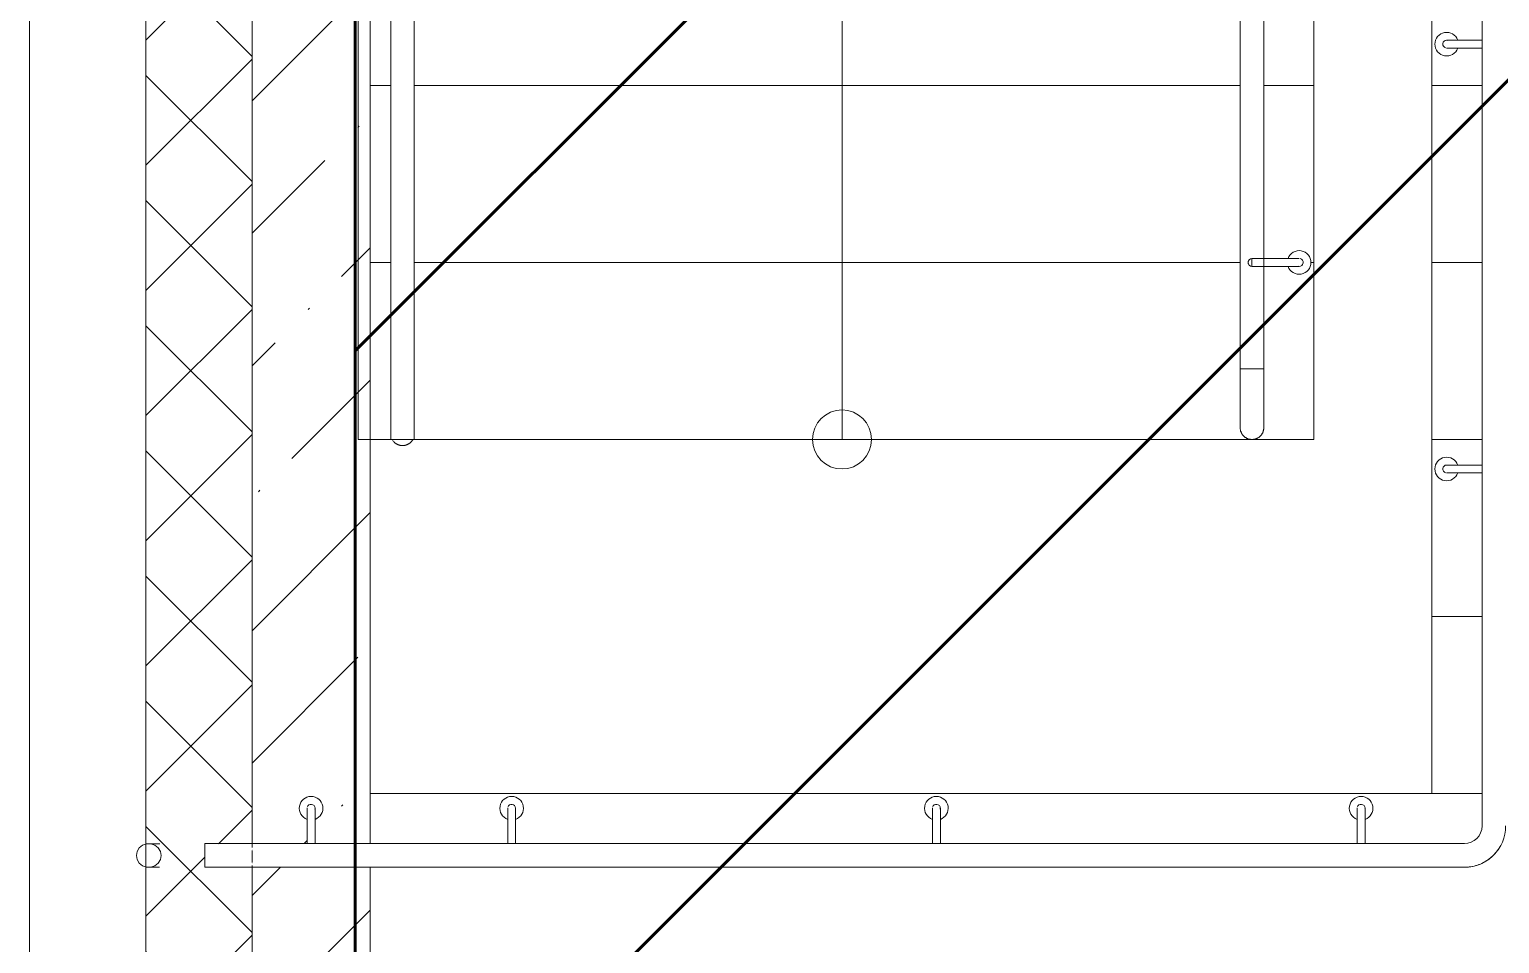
# Model space of a CAD drawing. Header units: millimetres. Extents: x -56773 to 323062, y -262288 to 76460.
# Drawn here: x 110650 to 113142, y -245663 to -244114 of the extents above; entities that cross this region are included whole.
import ezdxf

# ---------------------------------------------------------------- set-up
doc = ezdxf.new("R2010")
doc.units = ezdxf.units.MM
doc.linetypes.add('ADSK_Линия сетки', pattern=[25, 20, -2.5, 0, -2.5])
for name, color, linetype, lineweight in [('1.1) Шлифовка потолка', 5, 'Continuous', 60), ('Лестницы', 7, 'Continuous', 9), ('Ограждение', 7, 'Continuous', 9), ('Оси', 7, 'Continuous', 9), ('Панели витража', 7, 'Continuous', 9), ('Стены наружные', 7, 'Continuous', 18), ('Стены несущие', 7, 'Continuous', 30), ('Стены отделка', 7, 'Continuous', 30), ('Стены штриховка', 7, 'Continuous', 9), ('Стрелки вверх', 7, 'Continuous', 18)]:
    doc.layers.add(name, color=color, linetype=linetype, lineweight=lineweight)

# ---------------------------------------------------------------- blocks, each defined once
blk = doc.blocks.new('Ограждение - D40 доп поручень 700-422948-План выхода на кровлю_')
at = {"layer": 'Ограждение'}
for p, q in [((-26.7, 6.7), (-80, 6.7)), ((-80, -6.7), (-80, 6.7)), ((-80, -6.7), (-26.7, -6.7)), ((-26.7, -6.7), (-20, -6.7))]:
    blk.add_line(p, q, dxfattribs=at)
at = {"layer": 'Ограждение', "flags": 128}
for points in [[(-86.7, 0), (-86.7, 0.3), (-86.6, 0.5), (-86.6, 0.8), (-86.6, 1.1), (-86.5, 1.3), (-86.5, 1.6), (-86.4, 1.8), (-86.3, 2.1), (-86.2, 2.3), (-86.1, 2.6), (-86, 2.8), (-85.9, 3.1), (-85.8, 3.3)], [(0, 6.7), (0, 6.7), (-0.1, 6.7), (-0.2, 6.7), (-0.3, 6.7), (-0.5, 6.7), (-0.8, 6.7), (-1, 6.7), (-1.4, 6.7), (-1.7, 6.7), (-2.1, 6.7), (-2.5, 6.7), (-3, 6.7), (-3.5, 6.7), (-4.1, 6.7), (-4.7, 6.7), (-5.3, 6.7), (-5.9, 6.7), (-6.6, 6.7), (-7.3, 6.7), (-8.1, 6.7), (-8.9, 6.7), (-9.7, 6.7), (-10.5, 6.7), (-11.4, 6.7), (-12.3, 6.7), (-13.2, 6.7), (-14.1, 6.7), (-15, 6.7), (-16, 6.7), (-17, 6.7), (-18, 6.7), (-19, 6.7), (-20, 6.7), (-21.1, 6.7), (-22.1, 6.7), (-23.2, 6.7), (-24.2, 6.7), (-25.3, 6.7), (-26.4, 6.7), (-26.7, 6.7)], [(-85.9, -3.1), (-86, -2.9), (-86.1, -2.7), (-86.2, -2.4), (-86.3, -2.2), (-86.4, -1.9), (-86.5, -1.7), (-86.5, -1.4), (-86.6, -1.1), (-86.6, -0.9), (-86.6, -0.6), (-86.7, -0.3), (-86.7, -0.1), (-86.7, 0)], [(-26.7, -6.7), (-25.6, -6.7), (-24.5, -6.7), (-23.5, -6.7), (-22.4, -6.7), (-21.4, -6.7), (-20.3, -6.7), (-19.3, -6.7), (-18.3, -6.7), (-17.3, -6.7), (-16.3, -6.7), (-15.3, -6.7), (-14.4, -6.7), (-13.4, -6.7), (-12.5, -6.7), (-11.6, -6.7), (-10.7, -6.7), (-9.9, -6.7), (-9.1, -6.7), (-8.3, -6.7), (-7.5, -6.7), (-6.8, -6.7), (-6.1, -6.7), (-5.5, -6.7), (-4.8, -6.7), (-4.2, -6.7), (-3.7, -6.7), (-3.1, -6.7), (-2.7, -6.7), (-2.2, -6.7), (-1.8, -6.7), (-1.4, -6.7), (-1.1, -6.7), (-0.8, -6.7), (-0.6, -6.7), (-0.4, -6.7), (-0.2, -6.7), (-0.1, -6.7), (0, -6.7), (0, -6.7)]]:
    blk.add_lwpolyline(points, dxfattribs=at)
at = {"layer": 'Ограждение'}
for centre, radius, start, end in [((-80, 0), 6.67, 90, 180), ((0, 0), 20, 360, 160.3657), ((0, 0), 6.67, 90, 105), ((0, 0), 6.67, 285, 90), ((-80, 0), 6.67, 180, 270), ((0, 0), 20, 199.6343, 360)]:
    blk.add_arc(centre, radius, start, end, dxfattribs=at)
blk = doc.blocks.new('Ограждение - D40 доп поручень 700-V45-План выхода на кровлю_')
at = {"layer": 'Ограждение'}
for p, q in [((-26.7, 6.7), (-60, 6.7)), ((-60, -6.7), (-26.7, -6.7)), ((-26.7, -6.7), (-20, -6.7))]:
    blk.add_line(p, q, dxfattribs=at)
at = {"layer": 'Ограждение', "flags": 128}
for points in [[(0, 6.7), (0, 6.7), (-0.1, 6.7), (-0.2, 6.7), (-0.3, 6.7), (-0.5, 6.7), (-0.8, 6.7), (-1, 6.7), (-1.4, 6.7), (-1.7, 6.7), (-2.1, 6.7), (-2.5, 6.7), (-3, 6.7), (-3.5, 6.7), (-4.1, 6.7), (-4.7, 6.7), (-5.3, 6.7), (-5.9, 6.7), (-6.6, 6.7), (-7.3, 6.7), (-8.1, 6.7), (-8.9, 6.7), (-9.7, 6.7), (-10.5, 6.7), (-11.4, 6.7), (-12.3, 6.7), (-13.2, 6.7), (-14.1, 6.7), (-15, 6.7), (-16, 6.7), (-17, 6.7), (-18, 6.7), (-19, 6.7), (-20, 6.7), (-21.1, 6.7), (-22.1, 6.7), (-23.2, 6.7), (-24.2, 6.7), (-25.3, 6.7), (-26.4, 6.7), (-26.7, 6.7)], [(-26.7, -6.7), (-25.6, -6.7), (-24.5, -6.7), (-23.5, -6.7), (-22.4, -6.7), (-21.4, -6.7), (-20.3, -6.7), (-19.3, -6.7), (-18.3, -6.7), (-17.3, -6.7), (-16.3, -6.7), (-15.3, -6.7), (-14.4, -6.7), (-13.4, -6.7), (-12.5, -6.7), (-11.6, -6.7), (-10.7, -6.7), (-9.9, -6.7), (-9.1, -6.7), (-8.3, -6.7), (-7.5, -6.7), (-6.8, -6.7), (-6.1, -6.7), (-5.5, -6.7), (-4.8, -6.7), (-4.2, -6.7), (-3.7, -6.7), (-3.1, -6.7), (-2.7, -6.7), (-2.2, -6.7), (-1.8, -6.7), (-1.4, -6.7), (-1.1, -6.7), (-0.8, -6.7), (-0.6, -6.7), (-0.4, -6.7), (-0.2, -6.7), (-0.1, -6.7), (0, -6.7), (0, -6.7)]]:
    blk.add_lwpolyline(points, dxfattribs=at)
at = {"layer": 'Ограждение'}
for radius, start, end in [(20, 360, 160.3657), (6.67, 90, 105), (6.67, 285, 90), (20, 199.6343, 360)]:
    blk.add_arc((0, 0), radius, start, end, dxfattribs=at)
blk = doc.blocks.new('Ограждение - D40 доп поручень 700-V50-План выхода на кровлю_')
at = {"layer": 'Ограждение'}
for p, q in [((-26.7, 6.7), (-60, 6.7)), ((-60, -6.7), (-26.7, -6.7)), ((-26.7, -6.7), (-20, -6.7))]:
    blk.add_line(p, q, dxfattribs=at)
at = {"layer": 'Ограждение', "flags": 128}
for points in [[(0, 6.7), (0, 6.7), (-0.1, 6.7), (-0.2, 6.7), (-0.3, 6.7), (-0.5, 6.7), (-0.8, 6.7), (-1, 6.7), (-1.4, 6.7), (-1.7, 6.7), (-2.1, 6.7), (-2.5, 6.7), (-3, 6.7), (-3.5, 6.7), (-4.1, 6.7), (-4.7, 6.7), (-5.3, 6.7), (-5.9, 6.7), (-6.6, 6.7), (-7.3, 6.7), (-8.1, 6.7), (-8.9, 6.7), (-9.7, 6.7), (-10.5, 6.7), (-11.4, 6.7), (-12.3, 6.7), (-13.2, 6.7), (-14.1, 6.7), (-15, 6.7), (-16, 6.7), (-17, 6.7), (-18, 6.7), (-19, 6.7), (-20, 6.7), (-21.1, 6.7), (-22.1, 6.7), (-23.2, 6.7), (-24.2, 6.7), (-25.3, 6.7), (-26.4, 6.7), (-26.7, 6.7)], [(-26.7, -6.7), (-25.6, -6.7), (-24.5, -6.7), (-23.5, -6.7), (-22.4, -6.7), (-21.4, -6.7), (-20.3, -6.7), (-19.3, -6.7), (-18.3, -6.7), (-17.3, -6.7), (-16.3, -6.7), (-15.3, -6.7), (-14.4, -6.7), (-13.4, -6.7), (-12.5, -6.7), (-11.6, -6.7), (-10.7, -6.7), (-9.9, -6.7), (-9.1, -6.7), (-8.3, -6.7), (-7.5, -6.7), (-6.8, -6.7), (-6.1, -6.7), (-5.5, -6.7), (-4.8, -6.7), (-4.2, -6.7), (-3.7, -6.7), (-3.1, -6.7), (-2.7, -6.7), (-2.2, -6.7), (-1.8, -6.7), (-1.4, -6.7), (-1.1, -6.7), (-0.8, -6.7), (-0.6, -6.7), (-0.4, -6.7), (-0.2, -6.7), (-0.1, -6.7), (0, -6.7), (0, -6.7)]]:
    blk.add_lwpolyline(points, dxfattribs=at)
at = {"layer": 'Ограждение'}
for radius, start, end in [(20, 360, 160.3657), (6.67, 90, 105), (6.67, 285, 90), (20, 199.6343, 360)]:
    blk.add_arc((0, 0), radius, start, end, dxfattribs=at)
blk = doc.blocks.new('Ограждение - D40 доп поручень 700-V46-План выхода на кровлю_')
at = {"layer": 'Ограждение'}
for p, q in [((-26.7, 6.7), (-60, 6.7)), ((-60, -6.7), (-26.7, -6.7)), ((-26.7, -6.7), (-20, -6.7))]:
    blk.add_line(p, q, dxfattribs=at)
at = {"layer": 'Ограждение', "flags": 128}
for points in [[(0, 6.7), (0, 6.7), (-0.1, 6.7), (-0.2, 6.7), (-0.3, 6.7), (-0.5, 6.7), (-0.8, 6.7), (-1, 6.7), (-1.4, 6.7), (-1.7, 6.7), (-2.1, 6.7), (-2.5, 6.7), (-3, 6.7), (-3.5, 6.7), (-4.1, 6.7), (-4.7, 6.7), (-5.3, 6.7), (-5.9, 6.7), (-6.6, 6.7), (-7.3, 6.7), (-8.1, 6.7), (-8.9, 6.7), (-9.7, 6.7), (-10.5, 6.7), (-11.4, 6.7), (-12.3, 6.7), (-13.2, 6.7), (-14.1, 6.7), (-15, 6.7), (-16, 6.7), (-17, 6.7), (-18, 6.7), (-19, 6.7), (-20, 6.7), (-21.1, 6.7), (-22.1, 6.7), (-23.2, 6.7), (-24.2, 6.7), (-25.3, 6.7), (-26.4, 6.7), (-26.7, 6.7)], [(-26.7, -6.7), (-25.6, -6.7), (-24.5, -6.7), (-23.5, -6.7), (-22.4, -6.7), (-21.4, -6.7), (-20.3, -6.7), (-19.3, -6.7), (-18.3, -6.7), (-17.3, -6.7), (-16.3, -6.7), (-15.3, -6.7), (-14.4, -6.7), (-13.4, -6.7), (-12.5, -6.7), (-11.6, -6.7), (-10.7, -6.7), (-9.9, -6.7), (-9.1, -6.7), (-8.3, -6.7), (-7.5, -6.7), (-6.8, -6.7), (-6.1, -6.7), (-5.5, -6.7), (-4.8, -6.7), (-4.2, -6.7), (-3.7, -6.7), (-3.1, -6.7), (-2.7, -6.7), (-2.2, -6.7), (-1.8, -6.7), (-1.4, -6.7), (-1.1, -6.7), (-0.8, -6.7), (-0.6, -6.7), (-0.4, -6.7), (-0.2, -6.7), (-0.1, -6.7), (0, -6.7), (0, -6.7)]]:
    blk.add_lwpolyline(points, dxfattribs=at)
at = {"layer": 'Ограждение'}
for radius, start, end in [(20, 360, 160.3657), (6.67, 90, 105), (6.67, 285, 90), (20, 199.6343, 360)]:
    blk.add_arc((0, 0), radius, start, end, dxfattribs=at)
blk = doc.blocks.new('Ограждение - Ограждение-941544-План выхода на кровлю_')
at = {"extrusion": (0, 0, -1), "zscale": -1}
for name, p in [('Ограждение - D40 доп поручень 700-V50-План выхода на кровлю_', (-44025, 6175)), ('Ограждение - D40 доп поручень 700-V46-План выхода на кровлю_', (-44025, 5455))]:
    blk.add_blockref(name, p, dxfattribs=at)
for name, p, rotation in [('Ограждение - D40 доп поручень 700-422948-План выхода на кровлю_', (-43775, 5805), 180), ('Ограждение - D40 доп поручень 700-V45-План выхода на кровлю_', (-42100, 4880), 90.0000000000001), ('Ограждение - D40 доп поручень 700-V45-План выхода на кровлю_', (-42440, 4880), 90.0000000000001), ('Ограждение - D40 доп поручень 700-V45-План выхода на кровлю_', (-43160, 4880), 90.0000000000001), ('Ограждение - D40 доп поручень 700-V45-План выхода на кровлю_', (-43880, 4880), 90.0000000000001)]:
    blk.add_blockref(name, p, dxfattribs=dict(at, rotation=rotation))
blk = doc.blocks.new('Системная панель - 1_Алюминиевая панель RAL 1013-1359396-План выхода на кровлю_')
at = {"layer": 'Панели витража', "lineweight": 18}
blk.add_line((2775, 2.5), (-4382.5, 2.5), dxfattribs=at)
blk = doc.blocks.new('Ограждение - Ограждение-1378570-План выхода на кровлю_')
at = {"layer": 'Ограждение'}
for p, q in [((42180, 5505), (42180, 9405)), ((42220, 5505), (42180, 5505)), ((42225, 5505), (42200, 5505))]:
    blk.add_line(p, q, dxfattribs=at)
blk = doc.blocks.new('Тип верхнего поручня - Верхний поручень_Внутренний_-3274623-План выхода на кровлю_')
at = {"layer": 'Ограждение'}
for p, q in [((44085, 9490), (44085, 9484.1)), ((44125, 9484.1), (44125, 9494.4)), ((43675, 9403.4), (43675, 9393.7)), ((43715, 9393.7), (43715, 9403.4))]:
    blk.add_line(p, q, dxfattribs=at)
at = {"layer": 'Ограждение', "flags": 128}
for points in [[(43745, 9530), (43742.2, 9529.9), (43739.4, 9529.7), (43736.6, 9529.5), (43733.8, 9529.1), (43731.1, 9528.6), (43728.4, 9528), (43725.7, 9527.2), (43723, 9526.4), (43720.3, 9525.5), (43717.7, 9524.4), (43715.2, 9523.3), (43712.7, 9522.1), (43710.2, 9520.7), (43707.8, 9519.3), (43705.5, 9517.7), (43703.2, 9516.1), (43701, 9514.4), (43698.8, 9512.6), (43696.8, 9510.7), (43694.8, 9508.7), (43692.9, 9506.7), (43691, 9504.6), (43689.3, 9502.4), (43687.7, 9500.1), (43686.1, 9497.8), (43684.6, 9495.4), (43683.3, 9493), (43682, 9490.5), (43680.8, 9487.9), (43679.8, 9485.3), (43678.8, 9482.7), (43677.9, 9480), (43677.2, 9477.3), (43676.5, 9474.6), (43676, 9471.9), (43675.6, 9469.1), (43675.3, 9466.3), (43675.1, 9463.5), (43675, 9460.7)], [(44105, 9530), (44105.8, 9530), (44106.6, 9529.9), (44107.4, 9529.8), (44108.2, 9529.7), (44109, 9529.6), (44109.8, 9529.4), (44110.5, 9529.2), (44111.3, 9529), (44112, 9528.7), (44112.8, 9528.4), (44113.5, 9528.1), (44114.2, 9527.7), (44114.9, 9527.3), (44115.6, 9526.9), (44116.3, 9526.5), (44116.9, 9526), (44117.6, 9525.5), (44118.2, 9525), (44118.8, 9524.5), (44119.3, 9523.9), (44119.9, 9523.3), (44120.4, 9522.7), (44120.9, 9522.1), (44121.4, 9521.4), (44121.8, 9520.8), (44122.2, 9520.1), (44122.6, 9519.4), (44123, 9518.7), (44123.3, 9518), (44123.6, 9517.2), (44123.9, 9516.5), (44124.2, 9515.7), (44124.4, 9514.9), (44124.6, 9514.2), (44124.7, 9513.4), (44124.8, 9512.6), (44124.9, 9511.8), (44125, 9511), (44125, 9510.2), (44125, 9509.4), (44125, 9508.6), (44124.9, 9507.8), (44124.8, 9507), (44124.6, 9506.2), (44124.5, 9505.4), (44124.3, 9504.6), (44124.1, 9503.9), (44123.8, 9503.1), (44123.5, 9502.4), (44123.2, 9501.6), (44122.8, 9500.9), (44122.5, 9500.2)], [(44125, 9494.4), (44125, 9495.5), (44125, 9496.5), (44125, 9497.5), (44125, 9498.4), (44125, 9499.4), (44125, 9500.3), (44125, 9501.1), (44125, 9502), (44125, 9502.8), (44125, 9503.5), (44125, 9504.2), (44125, 9504.9), (44125, 9505.6), (44125, 9506.2), (44125, 9506.7), (44125, 9507.3), (44125, 9507.7), (44125, 9508.2), (44125, 9508.6), (44125, 9508.9), (44125, 9509.2), (44125, 9509.4), (44125, 9509.6), (44125, 9509.8), (44125, 9509.9), (44125, 9510), (44125, 9510)], [(44115.3, 9492.8), (44114.6, 9492.4), (44113.9, 9492.1), (44113.2, 9491.7), (44112.4, 9491.4), (44111.7, 9491.1), (44110.9, 9490.9), (44110.2, 9490.6), (44109.4, 9490.5), (44108.6, 9490.3), (44107.8, 9490.2), (44107, 9490.1), (44106.2, 9490), (44105.4, 9490)], [(43675, 9417.8), (43675, 9416.6), (43675, 9415.4), (43675, 9414.2), (43675, 9413), (43675, 9411.9), (43675, 9410.7), (43675, 9409.5), (43675, 9408.4), (43675, 9407.2), (43675, 9406.1), (43675, 9405), (43675, 9404), (43675, 9403.4)], [(43715, 9403.4), (43715, 9404.4), (43715, 9405.5), (43715, 9406.6), (43715, 9407.7), (43715, 9408.9), (43715, 9410), (43715, 9411.2), (43715, 9412.4), (43715, 9413.5), (43715, 9414.7), (43715, 9415.9), (43715, 9417.1), (43715, 9417.8)], [(43675, 5792.1), (43675, 5794.9), (43675, 5797.7), (43675, 5800.5), (43675, 5803.3), (43675, 5806), (43675, 5808.8), (43675, 5811.5), (43675, 5814.1), (43675, 5816.2)], [(43715, 5815.7), (43715, 5813), (43715, 5811.4)], [(43715, 5798.5), (43715, 5796.5), (43715, 5793.7), (43715, 5792.1)]]:
    blk.add_lwpolyline(points, dxfattribs=at)
at = {"layer": 'Ограждение'}
for start, end in [(81.5852, 90), (0, 90.0071), (40.7142, 79.9729), (23.3099, 36.6713), (351.7579, 21.3589), (6.6424, 10), (350, 353.356), (353.5916, 0)]:
    blk.add_arc((44105, 9510), 20, start, end, dxfattribs=at)
blk = doc.blocks.new('Тип верхнего поручня - D40 шаг 200-16091-План выхода на кровлю_')
at = {"layer": 'Ограждение', "flags": 128}
for points in [[(0, 20), (4, 20), (8, 20), (12, 20), (15.9, 20), (19.9, 20), (23.8, 20), (27.6, 20), (31.5, 20), (35.2, 20), (38.9, 20), (42.6, 20), (46.2, 20), (49.7, 20), (53.1, 20), (56.5, 20), (59.7, 20), (62.9, 20), (65.9, 20), (68.9, 20), (71.7, 20), (74.5, 20), (77.1, 20), (79.6, 20), (81.9, 20), (84.1, 20), (86.2, 20), (88.2, 20), (90, 20), (91.7, 20), (93.2, 20), (94.6, 20), (95.8, 20), (96.9, 20), (97.8, 20), (98.5, 20), (99.1, 20), (99.6, 20), (99.9, 20), (100, 20), (100, 20)], [(100, 20), (99.9, 20), (99.7, 20), (99.3, 20), (98.7, 20), (98, 20), (97.1, 20), (96.1, 20), (94.9, 20), (93.6, 20), (92.1, 20), (90.5, 20), (88.7, 20), (86.8, 20), (84.7, 20), (82.5, 20), (80.2, 20), (77.8, 20), (75.2, 20), (72.5, 20), (69.7, 20), (66.7, 20), (63.7, 20), (60.6, 20), (57.4, 20), (54, 20), (50.6, 20), (47.1, 20), (43.6, 20), (39.9, 20), (36.2, 20), (32.5, 20), (28.7, 20), (24.8, 20), (20.9, 20), (17, 20), (13, 20), (9.1, 20), (5.1, 20), (1.1, 20), (0, 20)], [(100, 20), (100.8, 20), (101.6, 19.9), (102.4, 19.9), (103.2, 19.7), (104, 19.6), (104.8, 19.4), (105.5, 19.2), (106.3, 19), (107, 18.7), (107.8, 18.4), (108.5, 18.1), (109.2, 17.7), (109.9, 17.4), (110.6, 16.9), (111.3, 16.5), (111.9, 16), (112.6, 15.6), (113.2, 15), (113.8, 14.5), (114.3, 13.9), (114.9, 13.3), (115.4, 12.7), (115.9, 12.1), (116.4, 11.5), (116.8, 10.8), (117.2, 10.1), (117.6, 9.4), (118, 8.7), (118.3, 8), (118.6, 7.2), (118.9, 6.5), (119.2, 5.7), (119.4, 5), (119.6, 4.2), (119.7, 3.4), (119.8, 2.6), (119.9, 1.8), (120, 1), (120, 0.2), (120, 0)], [(120, 0), (120, -0.8), (119.9, -1.6), (119.9, -2.4), (119.7, -3.2), (119.6, -4), (119.4, -4.8), (119.2, -5.5), (119, -6.3), (118.7, -7), (118.4, -7.8), (118.1, -8.5), (117.7, -9.2), (117.4, -9.9), (116.9, -10.6), (116.5, -11.3), (116, -11.9), (115.6, -12.6), (115, -13.2), (114.5, -13.8), (113.9, -14.3), (113.3, -14.9), (112.7, -15.4), (112.1, -15.9), (111.5, -16.4), (110.8, -16.8), (110.1, -17.2), (109.4, -17.6), (108.7, -18), (108, -18.3), (107.2, -18.6), (106.5, -18.9), (105.7, -19.2), (105, -19.4), (104.2, -19.6), (103.4, -19.7), (102.6, -19.8), (101.8, -19.9), (101, -20), (100.2, -20), (100, -20)], [(0, -20), (4, -20), (8, -20), (12, -20), (15.9, -20), (19.9, -20), (23.8, -20), (27.6, -20), (31.5, -20), (35.2, -20), (38.9, -20), (42.6, -20), (46.2, -20), (49.7, -20), (53.1, -20), (56.5, -20), (59.7, -20), (62.9, -20), (65.9, -20), (68.9, -20), (71.7, -20), (74.5, -20), (77.1, -20), (79.6, -20), (81.9, -20), (84.1, -20), (86.2, -20), (88.2, -20), (90, -20), (91.7, -20), (93.2, -20), (94.6, -20), (95.8, -20), (96.9, -20), (97.8, -20), (98.5, -20), (99.1, -20), (99.6, -20), (99.9, -20), (100, -20), (100, -20)], [(100, -20), (99.9, -20), (99.7, -20), (99.3, -20), (98.7, -20), (98, -20), (97.1, -20), (96.1, -20), (94.9, -20), (93.6, -20), (92.1, -20), (90.5, -20), (88.7, -20), (86.8, -20), (84.7, -20), (82.5, -20), (80.2, -20), (77.8, -20), (75.2, -20), (72.5, -20), (69.7, -20), (66.7, -20), (63.7, -20), (60.6, -20), (57.4, -20), (54, -20), (50.6, -20), (47.1, -20), (43.6, -20), (39.9, -20), (36.2, -20), (32.5, -20), (28.7, -20), (24.8, -20), (20.9, -20), (17, -20), (13, -20), (9.1, -20), (5.1, -20), (1.1, -20), (0, -20)]]:
    blk.add_lwpolyline(points, dxfattribs=at)
blk = doc.blocks.new('Тип верхнего поручня - D40 шаг 200-V55-План выхода на кровлю_')
at = {"layer": 'Ограждение'}
blk.add_line((75.4, 6.8), (74.2, 0), dxfattribs=at)
at = {"layer": 'Ограждение', "flags": 128}
for points in [[(74.2, 0), (75.5, -7), (79.3, -13), (84.9, -17.4), (91.7, -19.7), (98.8, -19.7), (105.6, -17.5), (111.2, -13.1), (114.9, -7), (116.2, 0)], [(116.2, 0), (114.9, 7), (111.2, 13.1), (105.6, 17.5), (98.8, 19.7), (91.7, 19.7), (84.9, 17.4), (79.3, 13), (75.5, 7)], [(77.1, 20), (79.6, 20), (81.9, 20), (84.1, 20), (86.2, 20), (88.2, 20), (90, 20), (91.7, 20), (93.2, 20), (94.6, 20), (95.4, 20)], [(95.4, -20), (94.1, -20), (92.7, -20), (91.1, -20), (89.4, -20), (87.5, -20), (85.5, -20), (83.4, -20), (81.1, -20), (78.7, -20), (76.2, -20)]]:
    blk.add_lwpolyline(points, dxfattribs=at)
blk = doc.blocks.new('Тип верхнего поручня - Верхний поручень_Внутренний_-V56-План выхода на кровлю_')
at = {"layer": 'Ограждение'}
for p, q in [((44085, 9484.1), (44085, 4916.2)), ((43675, 5816.2), (43675, 9393.7)), ((43715, 5816.2), (43715, 9393.7)), ((43675, 5792.1), (43675, 5816.2)), ((43715, 5792.1), (43715, 5816.2)), ((43675, 5625), (43675, 5792.1)), ((43715, 5625), (43715, 5792.1)), ((43675, 5625), (43715, 5625)), ((44085, 4916.2), (44085, 4892.1)), ((44085, 4892.1), (44085, 4850)), ((41920, 4780), (41920, 4820)), ((44055, 4820), (41920, 4820)), ((44055, 4780), (41920, 4780))]:
    blk.add_line(p, q, dxfattribs=at)
for radius in [30, 70]:
    blk.add_arc((44055, 4850), radius, 270, 360, dxfattribs=at)
blk = doc.blocks.new('Тип перил - Перила_Внутренний_-3274639-План выхода на кровлю_')
at = {"layer": 'Ограждение'}
blk.add_line((44085, 4916.2), (44085, 4906.6), dxfattribs=at)
at = {"layer": 'Ограждение', "flags": 128}
for points in [[(44085, 4906.6), (44085, 4905.5), (44085, 4904.4), (44085, 4903.3), (44085, 4902.2), (44085, 4901.1), (44085, 4899.9), (44085, 4898.8), (44085, 4897.6), (44085, 4896.4), (44085, 4895.2), (44085, 4894), (44085, 4892.8), (44085, 4892.1)], [(44055, 4780), (44057.8, 4780), (44060.6, 4780.2), (44063.4, 4780.5), (44066.2, 4780.9), (44068.9, 4781.4), (44071.6, 4782), (44074.3, 4782.7), (44077, 4783.5), (44079.7, 4784.5), (44082.3, 4785.5), (44084.8, 4786.6), (44087.3, 4787.9), (44089.8, 4789.2), (44092.2, 4790.7), (44094.5, 4792.2), (44096.8, 4793.8), (44099, 4795.5), (44101.2, 4797.3), (44103.2, 4799.2), (44105.2, 4801.2), (44107.1, 4803.2), (44109, 4805.4), (44110.7, 4807.6), (44112.3, 4809.8), (44113.9, 4812.1), (44115.4, 4814.5)]]:
    blk.add_lwpolyline(points, dxfattribs=at)
blk = doc.blocks.new('Тип перил - Перила_Внутренний_-V57-План выхода на кровлю_')
at = {"layer": 'Ограждение'}
for p, q in [((44055, 9530), (44105, 9530)), ((44105, 9530), (44105, 9490)), ((44055, 9490), (44105, 9490)), ((43675, 9393.7), (43675, 9417.8)), ((43715, 9393.7), (43715, 9417.8)), ((43675, 5792.1), (43675, 5816.2)), ((43715, 5811.6), (43715, 5816.2)), ((43715, 5792.1), (43715, 5798.6))]:
    blk.add_line(p, q, dxfattribs=at)
for start, end in [(140.2351, 178.769), (90, 129.7649)]:
    blk.add_arc((43745, 9460), 30, start, end, dxfattribs=at)
blk = doc.blocks.new('Тип перил - Перила_Внутренний_-3274763-План выхода на кровлю_')
at = {"layer": 'Ограждение'}
for p, q in [((42235, 9403.4), (42235, 5505)), ((42275, 5505), (42275, 9403.4))]:
    blk.add_line(p, q, dxfattribs=at)
at = {"layer": 'Ограждение', "flags": 128}
blk.add_lwpolyline([(42275, 5505), (42274.3, 5505), (42272.3, 5505), (42269.1, 5505), (42265, 5505), (42260.2, 5505), (42255, 5505), (42249.8, 5505), (42245, 5505), (42240.9, 5505), (42237.7, 5505), (42235.7, 5505), (42235, 5505)], dxfattribs=at)
blk = doc.blocks.new('Тип перил - D40-V58-План выхода на кровлю_')
at = {"layer": 'Ограждение', "flags": 128}
for points in [[(42237.8, 5504.4), (42238.5, 5503.3), (42239.2, 5502.3), (42240, 5501.4), (42240.7, 5500.6), (42241.4, 5499.9), (42242.1, 5499.3), (42242.8, 5498.8), (42243.5, 5498.3), (42244.1, 5497.8), (42244.8, 5497.4), (42245.4, 5497.1), (42246, 5496.8), (42246.5, 5496.5), (42247.1, 5496.2), (42247.6, 5496), (42248.1, 5495.8), (42248.6, 5495.7), (42249.1, 5495.5), (42249.6, 5495.4), (42250, 5495.2), (42250.5, 5495.1), (42250.9, 5495), (42251.3, 5494.9), (42251.7, 5494.9), (42252.1, 5494.8), (42252.5, 5494.8), (42252.9, 5494.7), (42253.3, 5494.7), (42253.7, 5494.6), (42254.1, 5494.6), (42254.5, 5494.6), (42254.9, 5494.6), (42255, 5494.6)], [(42272.2, 5504.4), (42271.5, 5503.3), (42270.8, 5502.3), (42270, 5501.4), (42269.3, 5500.6), (42268.6, 5499.9), (42267.9, 5499.3), (42267.2, 5498.8), (42266.5, 5498.3), (42265.9, 5497.8), (42265.2, 5497.4), (42264.6, 5497.1), (42264, 5496.8), (42263.5, 5496.5), (42262.9, 5496.2), (42262.4, 5496), (42261.9, 5495.8), (42261.4, 5495.7), (42260.9, 5495.5), (42260.4, 5495.4), (42260, 5495.2), (42259.5, 5495.1), (42259.1, 5495), (42258.7, 5494.9), (42258.3, 5494.9), (42257.9, 5494.8), (42257.5, 5494.8), (42257.1, 5494.7), (42256.7, 5494.7), (42256.3, 5494.6), (42255.9, 5494.6), (42255.5, 5494.6), (42255.1, 5494.6), (42255, 5494.6)]]:
    blk.add_lwpolyline(points, dxfattribs=at)

msp = doc.modelspace()

# ---------------------------------------------------------------- hatches: boundary and pattern name
at = {"layer": '1.1) Шлифовка потолка', "transparency": 33554687}
h = msp.add_hatch(dxfattribs=at)
h.set_pattern_fill('ANSI31', color=256, scale=333)
h.paths.add_polyline_path([(111202.2448, -239283.7359), (114627.2448, -239283.7359), (114627.2448, -247508.7359), (111202.2448, -247508.7359)])
at = {"layer": 'Стены наружные', "lineweight": 9}
h = msp.add_hatch(dxfattribs=at)
h.set_pattern_fill('FP_2', color=256, style=0, pattern_type=2)
h.set_pattern_definition([(45, (69027.24, -250313.7), (84.18955, 308.69595), [396.875, -79.375, 3.353, -76.022])])
h.paths.add_polyline_path([(111027.2448, -247708.7359), (111227.2448, -247708.7359), (111227.2448, -245533.7359), (111027.2448, -245533.7359), (111027.2448, -246184.1497), (111036.6405, -246185.7994), (111042.4898, -246189.1916), (111047.1812, -246194.0018), (111050.235, -246199.4699), (111051.6343, -246204.0986), (111052.2448, -246208.7359), (111050.2248, -246218.0266), (111046.3215, -246224.5903), (111041.7827, -246228.8228), (111036.6781, -246231.6568), (111032.0862, -246232.9943), (111027.2448, -246233.7359), (111027.2448, -246884.1497), (111036.6405, -246885.7994), (111042.4898, -246889.1916), (111047.1812, -246894.0018), (111050.235, -246899.4699), (111051.6343, -246904.0986), (111052.2448, -246908.7359), (111050.2248, -246918.0266), (111046.3215, -246924.5903), (111041.7827, -246928.8228), (111036.6781, -246931.6568), (111032.0862, -246932.9943), (111027.2448, -246933.7359), (111027.2448, -247703.7969)])
h.paths.add_polyline_path([(111207.8609, -245493.7359), (111227.2448, -245493.7359), (111227.2448, -239108.7359), (111027.2448, -239108.7359), (111027.2448, -245493.7359), (111120.5781, -245492.712), (111120.5781, -245452.4371), (111117.2448, -245451.0564), (111113.1027, -245447.878), (111109.9243, -245443.7359), (111107.9263, -245438.9123), (111107.2448, -245433.7359), (111107.9263, -245428.5595), (111109.9243, -245423.7359), (111115.2362, -245417.9566), (111117.2448, -245416.4154), (111122.0684, -245414.4174), (111127.2448, -245413.7359), (111132.4212, -245414.4174), (111139.2534, -245417.9566), (111141.387, -245419.5938), (111144.5653, -245423.7359), (111146.5633, -245428.5595), (111147.2448, -245433.7359), (111146.5633, -245438.9123), (111144.5653, -245443.7359), (111141.387, -245447.878), (111133.9115, -245453.7359), (111133.9115, -245493.7359), (111177.7507, -245493.7359)])
h = msp.add_hatch(dxfattribs=at)
h.set_pattern_fill('FP_4', color=256, style=0, pattern_type=2)
h.set_pattern_definition([(45, (69027.24, -250313.7), (-106.066, 106.066), []), (135, (69027.24, -250313.7), (-106.066, -106.066), [])])
h.paths.add_polyline_path([(110847.2448, -247888.7359), (111027.2448, -247888.7359), (111027.2448, -246933.7359), (110847.2448, -246933.7635), (110847.2448, -247710.6355)])
h.paths.add_polyline_path([(110870.057, -246883.7359), (110880.2448, -246883.7359), (110880.2448, -246233.7359), (110847.2448, -246233.7359), (110847.2448, -246883.7359)])
h.paths.add_polyline_path([(110910.2448, -246883.7359), (110972.2448, -246883.7359), (110972.2448, -246233.7359), (110910.2448, -246233.7359), (110910.2448, -246883.7047)])
h.paths.add_polyline_path([(111002.2448, -246883.7359), (111027.2448, -246883.7359), (111027.2448, -246233.7359), (111002.2448, -246233.7359), (111002.2448, -246853.5026)])
h.paths.add_polyline_path([(110870.6757, -246183.7359), (111027.2448, -246183.7359), (111027.2448, -245533.7359), (110947.2448, -245533.7359), (110947.2448, -245493.7359), (111027.2448, -245493.7359), (111027.2448, -240658.7359), (110847.2448, -240658.7359), (110847.2448, -246183.7359), (110870.057, -246183.7359)])

# ---------------------------------------------------------------- linework, layer by layer
at = {"layer": '1.1) Шлифовка потолка'}
msp.add_lwpolyline([(111202.2448, -239283.7359), (114627.2448, -239283.7359), (114627.2448, -247508.7359), (111202.2448, -247508.7359)], close=True, dxfattribs=at)
at = {"layer": 'Лестницы'}
for p, q in [((112827.2448, -244208.7359), (112827.2448, -243908.7359)), ((113027.2448, -243908.7359), (113027.2448, -244208.7359)), ((111227.2448, -244208.7359), (111262.2448, -244208.7359)), ((111227.2448, -244208.7359), (111262.2448, -244208.7359)), ((111302.2448, -244208.7359), (112702.2448, -244208.7359)), ((111302.2448, -244208.7359), (112702.2448, -244208.7359)), ((112742.4852, -244208.7359), (112827.2448, -244208.7359)), ((112742.4852, -244208.7359), (112827.2448, -244208.7359)), ((112827.2448, -244508.7359), (112827.2448, -244208.7359)), ((113027.2448, -244208.7359), (113027.2448, -244508.7359)), ((113112.2448, -244208.7359), (113027.2448, -244208.7359)), ((113112.2448, -244208.7359), (113027.2448, -244208.7359)), ((111227.2448, -244508.7359), (111262.2448, -244508.7359)), ((111227.2448, -244508.7359), (111262.2448, -244508.7359)), ((111302.2448, -244508.7359), (112702.4237, -244508.7359)), ((111302.2448, -244508.7359), (112702.4237, -244508.7359)), ((112823.2549, -244508.7359), (112827.2448, -244508.7359)), ((112823.2549, -244508.7359), (112827.2448, -244508.7359)), ((112827.2448, -244808.7359), (112827.2448, -244508.7359)), ((113027.2448, -244508.7359), (113027.2448, -244808.7359)), ((113112.2448, -244508.7359), (113027.2448, -244508.7359)), ((113112.2448, -244508.7359), (113027.2448, -244508.7359)), ((111227.2448, -244808.7359), (111262.2448, -244808.7359)), ((111227.2448, -244808.7359), (111262.2448, -244808.7359)), ((111302.2448, -244808.7359), (112827.2448, -244808.7359)), ((111302.2448, -244808.7359), (112827.2448, -244808.7359)), ((113027.2448, -244808.7359), (113027.2448, -245108.7359)), ((113112.2448, -244808.7359), (113027.2448, -244808.7359)), ((113112.2448, -244808.7359), (113027.2448, -244808.7359)), ((113027.2448, -245108.7359), (113027.2448, -245408.7359)), ((113112.2448, -245108.7359), (113027.2448, -245108.7359)), ((113112.2448, -245108.7359), (113027.2448, -245108.7359)), ((113027.2448, -245408.7359), (111227.2448, -245408.7359)), ((113112.7785, -245408.7359), (113027.2448, -245408.7359)), ((113112.7785, -245408.7359), (113027.2448, -245408.7359))]:
    msp.add_line(p, q, dxfattribs=at)
at = {"layer": 'Оси', "color": 253, "linetype": 'ADSK_Линия сетки', "lineweight": 5, "true_color": 0xaaaaaa}
msp.add_line((111027.2448, -250570.6513), (111027.2448, -240286.2598), dxfattribs=at)
at = {"layer": 'Стены несущие', "lineweight": 9}
for p, q in [((111227.2448, -245493.7359), (111227.2448, -239308.7359)), ((111227.2448, -247083.7359), (111227.2448, -245533.7359))]:
    msp.add_line(p, q, dxfattribs=at)
at = {"layer": 'Стены отделка', "lineweight": 9}
msp.add_line((110847.2448, -238928.7359), (110847.2448, -246183.7359), dxfattribs=at)
at = {"layer": 'Стены штриховка', "lineweight": 9}
for p, q in [((111027.2448, -240658.7359), (111027.2448, -245493.7359)), ((111027.2448, -245533.7359), (111027.2448, -246183.7359))]:
    msp.add_line(p, q, dxfattribs=at)
at = {"layer": 'Стрелки вверх'}
for p, q in [((112027.2448, -244208.7359), (112027.2448, -243908.7359)), ((112027.2448, -244508.7359), (112027.2448, -244208.7359)), ((112027.2448, -244808.7359), (112027.2448, -244508.7359))]:
    msp.add_line(p, q, dxfattribs=at)
msp.add_circle((112027.2448, -244808.7359), 50, dxfattribs=at)

# ---------------------------------------------------------------- block references
at = {"layer": 'Ограждение'}
for name in ['Ограждение - Ограждение-1378570-План выхода на кровлю_', 'Тип перил - Перила_Внутренний_-3274763-План выхода на кровлю_', 'Тип верхнего поручня - Верхний поручень_Внутренний_-V56-План выхода на кровлю_', 'Тип верхнего поручня - Верхний поручень_Внутренний_-3274623-План выхода на кровлю_', 'Тип перил - Перила_Внутренний_-3274639-План выхода на кровлю_', 'Тип перил - Перила_Внутренний_-V57-План выхода на кровлю_', 'Ограждение - Ограждение-941544-План выхода на кровлю_', 'Тип перил - D40-V58-План выхода на кровлю_']:
    msp.add_blockref(name, (69027.2448, -250313.7049), dxfattribs=at)
for name, p, rotation in [('Тип верхнего поручня - D40 шаг 200-16091-План выхода на кровлю_', (112722.2448, -244688.7359), 270), ('Тип верхнего поручня - D40 шаг 200-V55-План выхода на кровлю_', (110947.2448, -245513.7359), 180)]:
    msp.add_blockref(name, p, dxfattribs=dict(at, rotation=rotation))
at = {"layer": 'Панели витража', "rotation": 269.9999999999999}
msp.add_blockref('Системная панель - 1_Алюминиевая панель RAL 1013-1359396-План выхода на кровлю_', (110647.2448, -243408.7359), dxfattribs=at)

doc.saveas('drawing.dxf')
